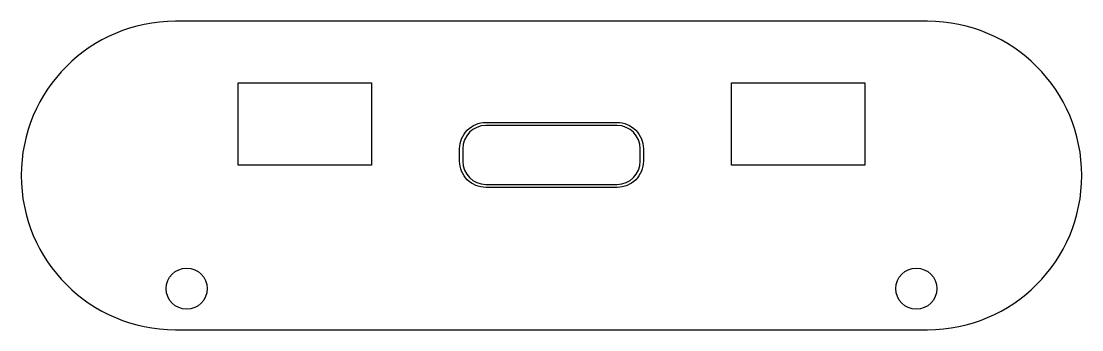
# Model space of a CAD drawing. Header units: millimetres. Extents: x -25.8 to 25.8, y -8.5 to 6.5.
import ezdxf

# ---------------------------------------------------------------- set-up
doc = ezdxf.new("R2010")
doc.units = ezdxf.units.MM
doc.layers.get('0').update_dxf_attribs({"linetype": 'CONTINUOUS'})

msp = doc.modelspace()

# ---------------------------------------------------------------- linework, layer by layer
for points in [[(-18.3, 6.5, 1), (-18.3, -8.5), (18.3, -8.5, 1), (18.3, 6.5)], [(-3.19, 1.58), (3.19, 1.58, -0.414214), (4.47, 0.3), (4.47, -0.3, -0.414214), (3.19, -1.58), (-3.19, -1.58, -0.414214), (-4.47, -0.3), (-4.47, 0.3, -0.414214)], [(3.19, 1.43), (-3.19, 1.43, 0.414211), (-4.32, 0.3), (-4.32, -0.3, 0.41421), (-3.19, -1.43), (3.19, -1.43, 0.41421), (4.32, -0.3), (4.32, 0.3, 0.414211)]]:
    msp.add_lwpolyline(points, format="xyb", close=True)
for points in [[(-15.25, -0.5), (-15.25, 3.5), (-8.75, 3.5), (-8.75, -0.5)], [(15.25, 3.5), (15.25, -0.5), (8.75, -0.5), (8.75, 3.5)]]:
    msp.add_lwpolyline(points, close=True)
for centre in [(-17.75, -6.5), (17.75, -6.5)]:
    msp.add_circle(centre, 1)

doc.saveas('drawing.dxf')
